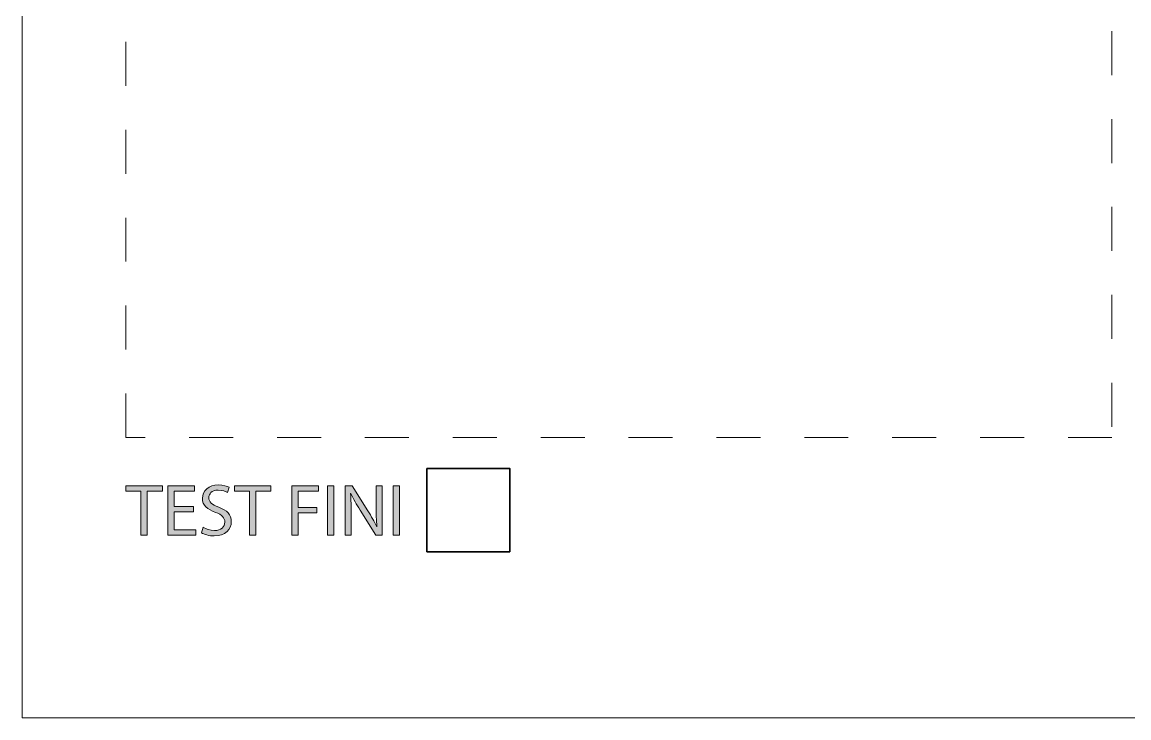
# Model space of a CAD drawing. Header units: inches. Extents: x 0 to 360, y -268 to 0.
# Drawn here: x 0 to 106.6, y -268 to -201 of the extents above; entities that cross this region are included whole.
import ezdxf

# ---------------------------------------------------------------- set-up
doc = ezdxf.new("R2010")
doc.units = ezdxf.units.IN
doc.header["$MEASUREMENT"] = 0
doc.linetypes.add('AI-Linetype-1', pattern=[8.466667, 4.233333, -4.233333])
doc.layers.add('Layer 1', color=7, linetype='Continuous')

# ---------------------------------------------------------------- blocks, each defined once
blk = doc.blocks.new('block 14')
at = {"layer": 'Layer 1'}
h = blk.add_hatch(color=250, dxfattribs=at)
h.dxf.hatch_style = 2
h.paths.add_polyline_path([(11.44, -246.17), (9.99, -246.17), (9.99, -245.64), (13.51, -245.64), (13.51, -246.17), (12.06, -246.17), (12.06, -250.4), (11.44, -250.4)])
h = blk.add_hatch(color=250, dxfattribs=at)
h.dxf.hatch_style = 2
h.paths.add_polyline_path([(16.5, -248.17), (14.66, -248.17), (14.66, -249.89), (16.72, -249.89), (16.72, -250.4), (14.04, -250.4), (14.04, -245.64), (16.61, -245.64), (16.61, -246.16), (14.66, -246.16), (14.66, -247.66), (16.5, -247.66)])
h = blk.add_hatch(color=250, dxfattribs=at)
h.dxf.hatch_style = 2
edge = h.paths.add_edge_path()
edge.add_spline(control_points=[(17.44, -249.65), (17.71, -249.83), (18.11, -249.96), (18.53, -249.96), (19.16, -249.96), (19.53, -249.63), (19.53, -249.15), (19.53, -248.71), (19.27, -248.45), (18.63, -248.21), (17.85, -247.93), (17.37, -247.52), (17.37, -246.86), (17.37, -246.12), (17.99, -245.57), (18.91, -245.57), (19.39, -245.57), (19.75, -245.68), (19.96, -245.8), (19.96, -245.8), (19.79, -246.3), (19.79, -246.3), (19.64, -246.21), (19.32, -246.07), (18.89, -246.07), (18.24, -246.07), (17.99, -246.46), (17.99, -246.79), (17.99, -247.23), (18.28, -247.45), (18.94, -247.71), (19.74, -248.02), (20.15, -248.4), (20.15, -249.1), (20.15, -249.84), (19.61, -250.48), (18.49, -250.48), (18.03, -250.48), (17.53, -250.34), (17.27, -250.17), (17.27, -250.17), (17.44, -249.65), (17.44, -249.65)], knot_values=[0, 0, 0, 0, 1, 1, 1, 2, 2, 2, 3, 3, 3, 4, 4, 4, 5, 5, 5, 6, 6, 6, 7, 7, 7, 8, 8, 8, 9, 9, 9, 10, 10, 10, 11, 11, 11, 12, 12, 12, 13, 13, 13, 14, 14, 14, 14], degree=3, periodic=1)
h = blk.add_hatch(color=250, dxfattribs=at)
h.dxf.hatch_style = 2
h.paths.add_polyline_path([(21.9, -246.17), (20.45, -246.17), (20.45, -245.64), (23.97, -245.64), (23.97, -246.17), (22.52, -246.17), (22.52, -250.4), (21.9, -250.4)])
h = blk.add_hatch(color=250, dxfattribs=at)
h.dxf.hatch_style = 2
h.paths.add_polyline_path([(25.99, -245.64), (28.55, -245.64), (28.55, -246.16), (26.61, -246.16), (26.61, -247.74), (28.4, -247.74), (28.4, -248.25), (26.61, -248.25), (26.61, -250.4), (25.99, -250.4)])
h = blk.add_hatch(color=250, dxfattribs=at)
h.dxf.hatch_style = 2
h.paths.add_polyline_path([(30.04, -245.64), (30.04, -250.4), (29.42, -250.4), (29.42, -245.64)])
h = blk.add_hatch(color=250, dxfattribs=at)
h.dxf.hatch_style = 2
edge = h.paths.add_edge_path()
edge.add_spline(control_points=[(31.12, -250.4), (31.12, -250.4), (31.12, -245.64), (31.12, -245.64), (31.12, -245.64), (31.79, -245.64), (31.79, -245.64), (31.79, -245.64), (33.31, -248.05), (33.31, -248.05), (33.66, -248.61), (33.94, -249.11), (34.16, -249.6), (34.16, -249.6), (34.18, -249.59), (34.18, -249.59), (34.12, -248.95), (34.11, -248.38), (34.11, -247.63), (34.11, -247.63), (34.11, -245.64), (34.11, -245.64), (34.11, -245.64), (34.69, -245.64), (34.69, -245.64), (34.69, -245.64), (34.69, -250.4), (34.69, -250.4), (34.69, -250.4), (34.07, -250.4), (34.07, -250.4), (34.07, -250.4), (32.56, -247.99), (32.56, -247.99), (32.23, -247.46), (31.91, -246.91), (31.67, -246.4), (31.67, -246.4), (31.65, -246.41), (31.65, -246.41), (31.69, -247.01), (31.7, -247.58), (31.7, -248.37), (31.7, -248.37), (31.7, -250.4), (31.7, -250.4), (31.7, -250.4), (31.12, -250.4), (31.12, -250.4)], knot_values=[0, 0, 0, 0, 1, 1, 1, 2, 2, 2, 3, 3, 3, 4, 4, 4, 5, 5, 5, 6, 6, 6, 7, 7, 7, 8, 8, 8, 9, 9, 9, 10, 10, 10, 11, 11, 11, 12, 12, 12, 13, 13, 13, 14, 14, 14, 15, 15, 15, 16, 16, 16, 16], degree=3, periodic=1)
h = blk.add_hatch(color=250, dxfattribs=at)
h.dxf.hatch_style = 2
h.paths.add_polyline_path([(36.37, -245.64), (36.37, -250.4), (35.75, -250.4), (35.75, -245.64)])
at = {"layer": 'Layer 1', "lineweight": 0}
for points in [[(11.44, -246.17), (9.99, -246.17), (9.99, -245.64), (13.51, -245.64), (13.51, -246.17), (12.06, -246.17), (12.06, -250.4), (11.44, -250.4), (11.44, -246.17)], [(16.5, -248.17), (14.66, -248.17), (14.66, -249.89), (16.72, -249.89), (16.72, -250.4), (14.04, -250.4), (14.04, -245.64), (16.61, -245.64), (16.61, -246.16), (14.66, -246.16), (14.66, -247.66), (16.5, -247.66), (16.5, -248.17)], [(21.9, -246.17), (20.45, -246.17), (20.45, -245.64), (23.97, -245.64), (23.97, -246.17), (22.52, -246.17), (22.52, -250.4), (21.9, -250.4), (21.9, -246.17)], [(25.99, -245.64), (28.55, -245.64), (28.55, -246.16), (26.61, -246.16), (26.61, -247.74), (28.4, -247.74), (28.4, -248.25), (26.61, -248.25), (26.61, -250.4), (25.99, -250.4), (25.99, -245.64)], [(30.04, -245.64), (30.04, -250.4), (29.42, -250.4), (29.42, -245.64), (30.04, -245.64)], [(36.37, -245.64), (36.37, -250.4), (35.75, -250.4), (35.75, -245.64), (36.37, -245.64)]]:
    blk.add_lwpolyline(points, dxfattribs=at)
for points, knots in [([(17.44, -249.65), (17.71, -249.83), (18.11, -249.96), (18.53, -249.96), (19.16, -249.96), (19.53, -249.63), (19.53, -249.15), (19.53, -248.71), (19.27, -248.45), (18.63, -248.21), (17.85, -247.93), (17.37, -247.52), (17.37, -246.86), (17.37, -246.12), (17.99, -245.57), (18.91, -245.57), (19.39, -245.57), (19.75, -245.68), (19.96, -245.8), (19.96, -245.8), (19.79, -246.3), (19.79, -246.3), (19.64, -246.21), (19.32, -246.07), (18.89, -246.07), (18.24, -246.07), (17.99, -246.46), (17.99, -246.79), (17.99, -247.23), (18.28, -247.45), (18.94, -247.71), (19.74, -248.02), (20.15, -248.4), (20.15, -249.1), (20.15, -249.84), (19.61, -250.48), (18.49, -250.48), (18.03, -250.48), (17.53, -250.34), (17.27, -250.17), (17.27, -250.17), (17.44, -249.65), (17.44, -249.65)], [0, 0, 0, 0, 1, 1, 1, 2, 2, 2, 3, 3, 3, 4, 4, 4, 5, 5, 5, 6, 6, 6, 7, 7, 7, 8, 8, 8, 9, 9, 9, 10, 10, 10, 11, 11, 11, 12, 12, 12, 13, 13, 13, 14, 14, 14, 14]), ([(31.12, -250.4), (31.12, -250.4), (31.12, -245.64), (31.12, -245.64), (31.12, -245.64), (31.79, -245.64), (31.79, -245.64), (31.79, -245.64), (33.31, -248.05), (33.31, -248.05), (33.66, -248.61), (33.94, -249.11), (34.16, -249.6), (34.16, -249.6), (34.18, -249.59), (34.18, -249.59), (34.12, -248.95), (34.11, -248.38), (34.11, -247.63), (34.11, -247.63), (34.11, -245.64), (34.11, -245.64), (34.11, -245.64), (34.69, -245.64), (34.69, -245.64), (34.69, -245.64), (34.69, -250.4), (34.69, -250.4), (34.69, -250.4), (34.07, -250.4), (34.07, -250.4), (34.07, -250.4), (32.56, -247.99), (32.56, -247.99), (32.23, -247.46), (31.91, -246.91), (31.67, -246.4), (31.67, -246.4), (31.65, -246.41), (31.65, -246.41), (31.69, -247.01), (31.7, -247.58), (31.7, -248.37), (31.7, -248.37), (31.7, -250.4), (31.7, -250.4), (31.7, -250.4), (31.12, -250.4), (31.12, -250.4)], [0, 0, 0, 0, 1, 1, 1, 2, 2, 2, 3, 3, 3, 4, 4, 4, 5, 5, 5, 6, 6, 6, 7, 7, 7, 8, 8, 8, 9, 9, 9, 10, 10, 10, 11, 11, 11, 12, 12, 12, 13, 13, 13, 14, 14, 14, 15, 15, 15, 16, 16, 16, 16])]:
    blk.add_open_spline(points, degree=3, knots=knots, dxfattribs=at)

msp = doc.modelspace()

# ---------------------------------------------------------------- linework, layer by layer
at = {"layer": 'Layer 1', "color": 250, "lineweight": 9}
msp.add_lwpolyline([(360, -268), (0, -268), (0, 0), (360, 0), (360, -268)], dxfattribs=at)
at = {"layer": 'Layer 1', "color": 250, "linetype": 'AI-Linetype-1', "lineweight": 9}
msp.add_lwpolyline([(105, -241), (10, -241), (10, -168), (105, -168), (105, -241)], dxfattribs=at)
at = {"layer": 'Layer 1', "color": 250, "lineweight": 35}
msp.add_lwpolyline([(47, -252), (39, -252), (39, -244), (47, -244), (47, -252)], dxfattribs=at)

# ---------------------------------------------------------------- block references
at = {"layer": 'Layer 1'}
msp.add_blockref('block 14', (0, 0), dxfattribs=at)

doc.saveas('drawing.dxf')
